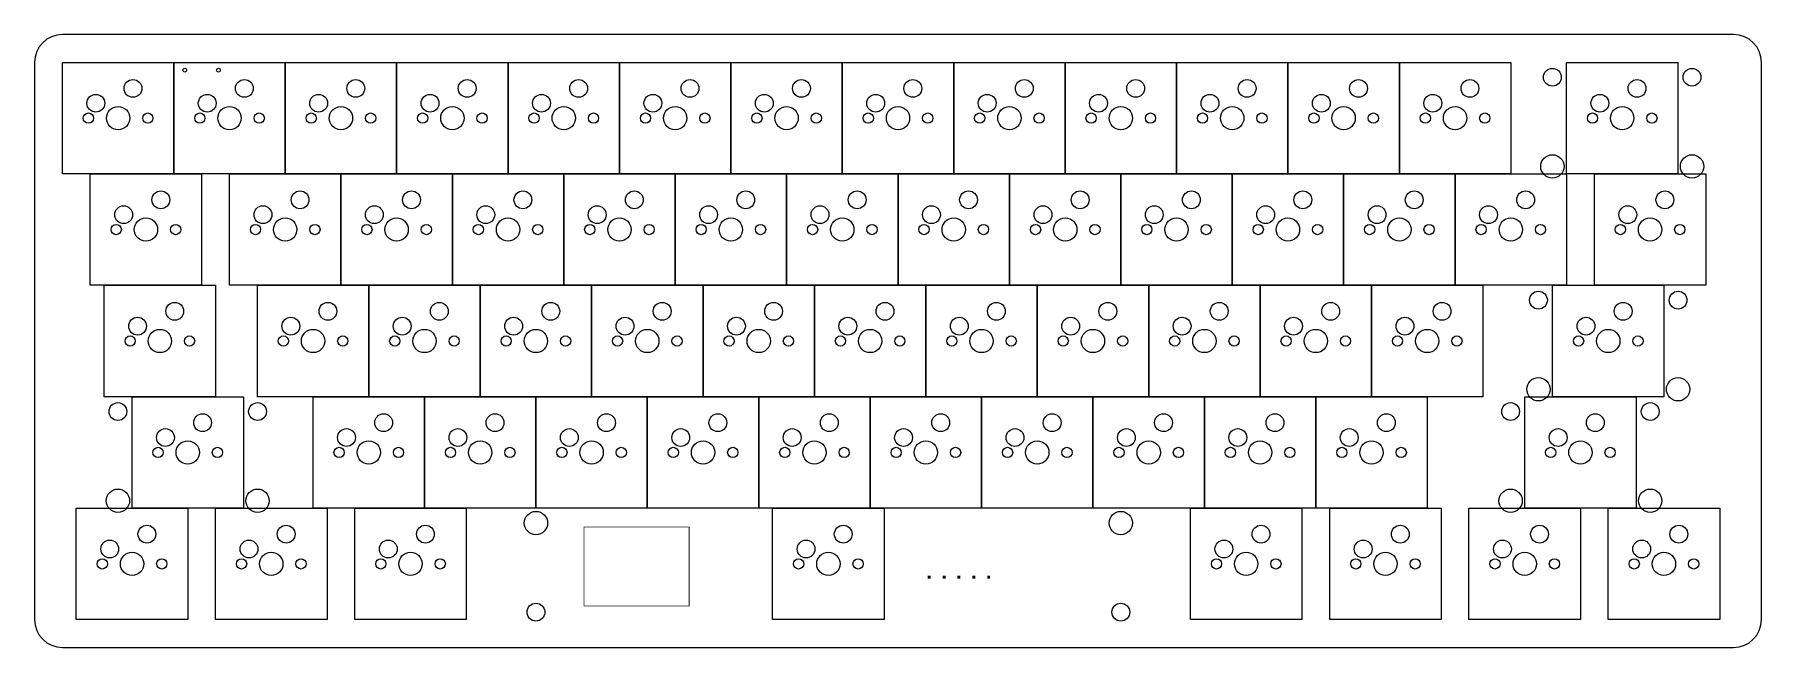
# Model space of a CAD drawing. Extents: x 0 to 295, y 0 to 105.
import ezdxf

# ---------------------------------------------------------------- set-up
doc = ezdxf.new("R2010")
doc.units = 0
doc.layers.add('20', color=31, linetype='CONTINUOUS')
doc.layers.add('51', color=253, linetype='CONTINUOUS')

# ---------------------------------------------------------------- blocks, each defined once
blk = doc.blocks.new('RECT')
blk.add_solid([(-0.5, -0.5), (0.5, -0.5), (-0.5, 0.5), (0.5, 0.5)])

msp = doc.modelspace()

# ---------------------------------------------------------------- linework, layer by layer
at = {"layer": '20'}
for p, q in [((290.195, 104.775), (4.445, 104.775)), ((-0.3175, 100.0125), (-0.3175, 4.7625)), ((294.9575, 4.7625), (294.9575, 100.0125)), ((4.445, 0), (290.195, 0))]:
    msp.add_line(p, q, dxfattribs=at)
for centre, radius in [((25.3675, 98.6953), 0.325), ((31.1475, 98.6953), 0.325), ((259.207, 97.4725), 1.524), ((283.083, 97.4725), 1.524), ((10.16, 93.0275), 1.524), ((16.51, 95.5675), 1.524), ((29.21, 93.0275), 1.524), ((35.56, 95.5675), 1.524), ((48.26, 93.0275), 1.524), ((54.61, 95.5675), 1.524), ((67.31, 93.0275), 1.524), ((73.66, 95.5675), 1.524), ((86.36, 93.0275), 1.524), ((92.71, 95.5675), 1.524), ((105.41, 93.0275), 1.524), ((111.76, 95.5675), 1.524), ((124.46, 93.0275), 1.524), ((130.81, 95.5675), 1.524), ((143.51, 93.0275), 1.524), ((149.86, 95.5675), 1.524), ((162.56, 93.0275), 1.524), ((168.91, 95.5675), 1.524), ((181.61, 93.0275), 1.524), ((187.96, 95.5675), 1.524), ((200.66, 93.0275), 1.524), ((207.01, 95.5675), 1.524), ((219.71, 93.0275), 1.524), ((226.06, 95.5675), 1.524), ((238.76, 93.0275), 1.524), ((245.11, 95.5675), 1.524), ((267.335, 93.0275), 1.524), ((273.685, 95.5675), 1.524), ((13.97, 90.4875), 1.9939), ((33.02, 90.4875), 1.9939), ((52.07, 90.4875), 1.9939), ((71.12, 90.4875), 1.9939), ((90.17, 90.4875), 1.9939), ((109.22, 90.4875), 1.9939), ((128.27, 90.4875), 1.9939), ((147.32, 90.4875), 1.9939), ((166.37, 90.4875), 1.9939), ((185.42, 90.4875), 1.9939), ((204.47, 90.4875), 1.9939), ((223.52, 90.4875), 1.9939), ((242.57, 90.4875), 1.9939), ((271.145, 90.4875), 1.9939), ((8.89, 90.4875), 0.8763), ((19.05, 90.4875), 0.8763), ((27.94, 90.4875), 0.8763), ((38.1, 90.4875), 0.8763), ((46.99, 90.4875), 0.8763), ((57.15, 90.4875), 0.8763), ((66.04, 90.4875), 0.8763), ((76.2, 90.4875), 0.8763), ((85.09, 90.4875), 0.8763), ((95.25, 90.4875), 0.8763), ((104.14, 90.4875), 0.8763), ((114.3, 90.4875), 0.8763), ((123.19, 90.4875), 0.8763), ((133.35, 90.4875), 0.8763), ((142.24, 90.4875), 0.8763), ((152.4, 90.4875), 0.8763), ((161.29, 90.4875), 0.8763), ((171.45, 90.4875), 0.8763), ((180.34, 90.4875), 0.8763), ((190.5, 90.4875), 0.8763), ((199.39, 90.4875), 0.8763), ((209.55, 90.4875), 0.8763), ((218.44, 90.4875), 0.8763), ((228.6, 90.4875), 0.8763), ((237.49, 90.4875), 0.8763), ((247.65, 90.4875), 0.8763), ((266.065, 90.4875), 0.8763), ((276.225, 90.4875), 0.8763), ((259.207, 82.2325), 1.9939), ((283.083, 82.2325), 1.9939), ((21.2725, 76.5175), 1.524), ((45.085, 76.5175), 1.524), ((64.135, 76.5175), 1.524), ((83.185, 76.5175), 1.524), ((102.235, 76.5175), 1.524), ((121.285, 76.5175), 1.524), ((140.335, 76.5175), 1.524), ((159.385, 76.5175), 1.524), ((178.4604, 76.5175), 1.524), ((197.485, 76.5175), 1.524), ((216.535, 76.5175), 1.524), ((235.585, 76.5175), 1.524), ((254.635, 76.5175), 1.524), ((278.4475, 76.5175), 1.524), ((14.9225, 73.9775), 1.524), ((38.735, 73.9775), 1.524), ((57.785, 73.9775), 1.524), ((76.835, 73.9775), 1.524), ((95.885, 73.9775), 1.524), ((114.935, 73.9775), 1.524), ((133.985, 73.9775), 1.524), ((153.035, 73.9775), 1.524), ((172.1104, 73.9775), 1.524), ((191.135, 73.9775), 1.524), ((210.185, 73.9775), 1.524), ((229.235, 73.9775), 1.524), ((248.285, 73.9775), 1.524), ((272.0975, 73.9775), 1.524), ((13.6525, 71.4375), 0.8763), ((18.7325, 71.4375), 1.9939), ((23.8125, 71.4375), 0.8763), ((37.465, 71.4375), 0.8763), ((42.545, 71.4375), 1.9939), ((47.625, 71.4375), 0.8763), ((56.515, 71.4375), 0.8763), ((61.595, 71.4375), 1.9939), ((66.675, 71.4375), 0.8763), ((75.565, 71.4375), 0.8763), ((80.645, 71.4375), 1.9939), ((85.725, 71.4375), 0.8763), ((94.615, 71.4375), 0.8763), ((99.695, 71.4375), 1.9939), ((104.775, 71.4375), 0.8763), ((113.665, 71.4375), 0.8763), ((118.745, 71.4375), 1.9939), ((123.825, 71.4375), 0.8763), ((132.715, 71.4375), 0.8763), ((137.795, 71.4375), 1.9939), ((142.875, 71.4375), 0.8763), ((151.765, 71.4375), 0.8763), ((156.845, 71.4375), 1.9939), ((161.925, 71.4375), 0.8763), ((170.8404, 71.4375), 0.8763), ((175.9204, 71.4375), 1.9939), ((181.0004, 71.4375), 0.8763), ((189.865, 71.4375), 0.8763), ((194.945, 71.4375), 1.9939), ((200.025, 71.4375), 0.8763), ((208.915, 71.4375), 0.8763), ((213.995, 71.4375), 1.9939), ((219.075, 71.4375), 0.8763), ((227.965, 71.4375), 0.8763), ((233.045, 71.4375), 1.9939), ((238.125, 71.4375), 0.8763), ((247.015, 71.4375), 0.8763), ((252.095, 71.4375), 1.9939), ((257.175, 71.4375), 0.8763), ((270.8275, 71.4375), 0.8763), ((275.9075, 71.4375), 1.9939), ((280.9875, 71.4375), 0.8763), ((256.8258, 59.3725), 1.524), ((280.7018, 59.3725), 1.524), ((17.3038, 54.9275), 1.524), ((23.6538, 57.4675), 1.524), ((43.4975, 54.9275), 1.524), ((49.8475, 57.4675), 1.524), ((62.5475, 54.9275), 1.524), ((68.8975, 57.4675), 1.524), ((81.5975, 54.9275), 1.524), ((87.9475, 57.4675), 1.524), ((100.6475, 54.9275), 1.524), ((106.9975, 57.4675), 1.524), ((119.6975, 54.9275), 1.524), ((126.0475, 57.4675), 1.524), ((138.7475, 54.9275), 1.524), ((145.0975, 57.4675), 1.524), ((157.7975, 54.9275), 1.524), ((164.1475, 57.4675), 1.524), ((176.8475, 54.9275), 1.524), ((183.1975, 57.4675), 1.524), ((195.8975, 54.9275), 1.524), ((202.2475, 57.4675), 1.524), ((214.9475, 54.9275), 1.524), ((221.2975, 57.4675), 1.524), ((233.9975, 54.9275), 1.524), ((240.3475, 57.4675), 1.524), ((264.9538, 54.9275), 1.524), ((271.3038, 57.4675), 1.524), ((16.0338, 52.3875), 0.8763), ((21.1137, 52.3875), 1.9939), ((26.1938, 52.3875), 0.8763), ((42.2275, 52.3875), 0.8763), ((47.3075, 52.3875), 1.9939), ((52.3875, 52.3875), 0.8763), ((61.2775, 52.3875), 0.8763), ((66.3575, 52.3875), 1.9939), ((71.4375, 52.3875), 0.8763), ((80.3275, 52.3875), 0.8763), ((85.4075, 52.3875), 1.9939), ((90.4875, 52.3875), 0.8763), ((99.3775, 52.3875), 0.8763), ((104.4575, 52.3875), 1.9939), ((109.5375, 52.3875), 0.8763), ((118.4275, 52.3875), 0.8763), ((123.5075, 52.3875), 1.9939), ((128.5875, 52.3875), 0.8763), ((137.4775, 52.3875), 0.8763), ((142.5575, 52.3875), 1.9939), ((147.6375, 52.3875), 0.8763), ((156.5275, 52.3875), 0.8763), ((161.6075, 52.3875), 1.9939), ((166.6875, 52.3875), 0.8763), ((175.5775, 52.3875), 0.8763), ((180.6575, 52.3875), 1.9939), ((185.7375, 52.3875), 0.8763), ((194.6275, 52.3875), 0.8763), ((199.7075, 52.3875), 1.9939), ((204.7875, 52.3875), 0.8763), ((213.6775, 52.3875), 0.8763), ((218.7575, 52.3875), 1.9939), ((223.8375, 52.3875), 0.8763), ((232.7275, 52.3875), 0.8763), ((237.8075, 52.3875), 1.9939), ((242.8875, 52.3875), 0.8763), ((263.6838, 52.3875), 0.8763), ((268.7638, 52.3875), 1.9939), ((273.8438, 52.3875), 0.8763), ((256.8258, 44.1325), 1.9939), ((280.7018, 44.1325), 1.9939), ((13.9383, 40.3225), 1.524), ((37.8143, 40.3225), 1.524), ((252.0633, 40.3225), 1.524), ((275.9393, 40.3225), 1.524), ((28.4163, 38.4175), 1.524), ((59.3725, 38.4175), 1.524), ((78.4225, 38.4175), 1.524), ((97.4725, 38.4175), 1.524), ((116.5225, 38.4175), 1.524), ((135.5725, 38.4175), 1.524), ((154.6225, 38.4175), 1.524), ((173.6725, 38.4175), 1.524), ((192.7225, 38.4175), 1.524), ((211.7725, 38.4175), 1.524), ((230.8225, 38.4175), 1.524), ((266.5412, 38.4175), 1.524), ((22.0663, 35.8775), 1.524), ((53.0225, 35.8775), 1.524), ((72.0725, 35.8775), 1.524), ((91.1225, 35.8775), 1.524), ((110.1725, 35.8775), 1.524), ((129.2225, 35.8775), 1.524), ((148.2725, 35.8775), 1.524), ((167.3225, 35.8775), 1.524), ((186.3725, 35.8775), 1.524), ((205.4225, 35.8775), 1.524), ((224.4725, 35.8775), 1.524), ((260.1913, 35.8775), 1.524), ((20.7963, 33.3375), 0.8763), ((25.8763, 33.3375), 1.9939), ((30.9563, 33.3375), 0.8763), ((51.7525, 33.3375), 0.8763), ((56.8325, 33.3375), 1.9939), ((61.9125, 33.3375), 0.8763), ((70.8025, 33.3375), 0.8763), ((75.8825, 33.3375), 1.9939), ((80.9625, 33.3375), 0.8763), ((89.8525, 33.3375), 0.8763), ((94.9325, 33.3375), 1.9939), ((100.0125, 33.3375), 0.8763), ((108.9025, 33.3375), 0.8763), ((113.9825, 33.3375), 1.9939), ((119.0625, 33.3375), 0.8763), ((127.9525, 33.3375), 0.8763), ((133.0325, 33.3375), 1.9939), ((138.1125, 33.3375), 0.8763), ((147.0025, 33.3375), 0.8763), ((152.0825, 33.3375), 1.9939), ((157.1625, 33.3375), 0.8763), ((166.0525, 33.3375), 0.8763), ((171.1325, 33.3375), 1.9939), ((176.2125, 33.3375), 0.8763), ((185.1025, 33.3375), 0.8763), ((190.1825, 33.3375), 1.9939), ((195.2625, 33.3375), 0.8763), ((204.1525, 33.3375), 0.8763), ((209.2325, 33.3375), 1.9939), ((214.3125, 33.3375), 0.8763), ((223.2025, 33.3375), 0.8763), ((228.2825, 33.3375), 1.9939), ((233.3625, 33.3375), 0.8763), ((258.9212, 33.3375), 0.8763), ((264.0013, 33.3375), 1.9939), ((269.0813, 33.3375), 0.8763), ((13.9383, 25.0825), 1.9939), ((37.8143, 25.0825), 1.9939), ((252.0633, 25.0825), 1.9939), ((275.9393, 25.0825), 1.9939), ((18.8912, 19.3675), 1.524), ((42.7037, 19.3675), 1.524), ((66.5162, 19.3675), 1.524), ((85.4139, 21.2725), 1.9939), ((137.9538, 19.3675), 1.524), ((185.4137, 21.2725), 1.9939), ((209.3913, 19.3675), 1.524), ((233.2038, 19.3675), 1.524), ((257.0163, 19.3675), 1.524), ((280.8288, 19.3675), 1.524), ((12.5412, 16.8275), 1.524), ((36.3538, 16.8275), 1.524), ((60.1663, 16.8275), 1.524), ((131.6038, 16.8275), 1.524), ((203.0413, 16.8275), 1.524), ((226.8538, 16.8275), 1.524), ((250.6663, 16.8275), 1.524), ((274.4787, 16.8275), 1.524), ((11.2713, 14.2875), 0.8763), ((16.3513, 14.2875), 1.9939), ((21.4313, 14.2875), 0.8763), ((35.0838, 14.2875), 0.8763), ((40.1638, 14.2875), 1.9939), ((45.2438, 14.2875), 0.8763), ((58.8963, 14.2875), 0.8763), ((63.9763, 14.2875), 1.9939), ((69.0563, 14.2875), 0.8763), ((130.3338, 14.2875), 0.8763), ((135.4137, 14.2875), 1.9939), ((140.4938, 14.2875), 0.8763), ((201.7713, 14.2875), 0.8763), ((206.8513, 14.2875), 1.9939), ((211.9313, 14.2875), 0.8763), ((225.5838, 14.2875), 0.8763), ((230.6638, 14.2875), 1.9939), ((235.7438, 14.2875), 0.8763), ((249.3963, 14.2875), 0.8763), ((254.4763, 14.2875), 1.9939), ((259.5563, 14.2875), 0.8763), ((273.2088, 14.2875), 0.8763), ((278.2887, 14.2875), 1.9939), ((283.3688, 14.2875), 0.8763), ((85.4139, 6.0325), 1.524), ((185.4137, 6.0325), 1.524)]:
    msp.add_circle(centre, radius, dxfattribs=at)
for centre, start, end in [((4.445, 100.0125), 90, 180), ((290.195, 100.0125), 0, 90), ((4.445, 4.7625), 180, 270), ((290.195, 4.7625), 270, 0)]:
    msp.add_arc(centre, 4.7625, start, end, dxfattribs=at)
at = {"layer": '51'}
for p, q in [((4.445, 80.9625), (4.445, 100.0125)), ((4.445, 100.0125), (23.495, 100.0125)), ((23.495, 100.0125), (23.495, 80.9625)), ((23.495, 80.9625), (23.495, 100.0125)), ((23.495, 100.0125), (42.545, 100.0125)), ((42.545, 100.0125), (42.545, 80.9625)), ((42.545, 80.9625), (42.545, 100.0125)), ((42.545, 100.0125), (61.595, 100.0125)), ((61.595, 100.0125), (61.595, 80.9625)), ((61.595, 80.9625), (61.595, 100.0125)), ((61.595, 100.0125), (80.645, 100.0125)), ((80.645, 100.0125), (80.645, 80.9625)), ((80.645, 80.9625), (80.645, 100.0125)), ((80.645, 100.0125), (99.695, 100.0125)), ((99.695, 100.0125), (99.695, 80.9625)), ((99.695, 80.9625), (99.695, 100.0125)), ((99.695, 100.0125), (118.745, 100.0125)), ((118.745, 100.0125), (118.745, 80.9625)), ((118.745, 80.9625), (118.745, 100.0125)), ((118.745, 100.0125), (137.795, 100.0125)), ((137.795, 100.0125), (137.795, 80.9625)), ((137.795, 80.9625), (137.795, 100.0125)), ((137.795, 100.0125), (156.845, 100.0125)), ((156.845, 100.0125), (156.845, 80.9625)), ((156.845, 80.9625), (156.845, 100.0125)), ((156.845, 100.0125), (175.895, 100.0125)), ((175.895, 100.0125), (175.895, 80.9625)), ((175.895, 80.9625), (175.895, 100.0125)), ((175.895, 100.0125), (194.945, 100.0125)), ((194.945, 100.0125), (194.945, 80.9625)), ((194.945, 80.9625), (194.945, 100.0125)), ((194.945, 100.0125), (213.995, 100.0125)), ((213.995, 100.0125), (213.995, 80.9625)), ((213.995, 80.9625), (213.995, 100.0125)), ((213.995, 100.0125), (233.045, 100.0125)), ((233.045, 100.0125), (233.045, 80.9625)), ((233.045, 80.9625), (233.045, 100.0125)), ((233.045, 100.0125), (252.095, 100.0125)), ((252.095, 100.0125), (252.095, 80.9625)), ((261.62, 80.9625), (261.62, 100.0125)), ((261.62, 100.0125), (280.67, 100.0125)), ((280.67, 100.0125), (280.67, 80.9625)), ((23.495, 80.9625), (4.445, 80.9625)), ((9.2075, 61.9125), (9.2075, 80.9625)), ((9.2075, 80.9625), (28.2575, 80.9625)), ((42.545, 80.9625), (23.495, 80.9625)), ((28.2575, 80.9625), (28.2575, 61.9125)), ((33.02, 61.9125), (33.02, 80.9625)), ((33.02, 80.9625), (52.07, 80.9625)), ((61.595, 80.9625), (42.545, 80.9625)), ((52.07, 80.9625), (52.07, 61.9125)), ((52.07, 61.9125), (52.07, 80.9625)), ((52.07, 80.9625), (71.12, 80.9625)), ((80.645, 80.9625), (61.595, 80.9625)), ((71.12, 80.9625), (71.12, 61.9125)), ((71.12, 61.9125), (71.12, 80.9625)), ((71.12, 80.9625), (90.17, 80.9625)), ((99.695, 80.9625), (80.645, 80.9625)), ((90.17, 80.9625), (90.17, 61.9125)), ((90.17, 61.9125), (90.17, 80.9625)), ((90.17, 80.9625), (109.22, 80.9625)), ((118.745, 80.9625), (99.695, 80.9625)), ((109.22, 80.9625), (109.22, 61.9125)), ((109.22, 61.9125), (109.22, 80.9625)), ((109.22, 80.9625), (128.27, 80.9625)), ((137.795, 80.9625), (118.745, 80.9625)), ((128.27, 80.9625), (128.27, 61.9125)), ((128.27, 61.9125), (128.27, 80.9625)), ((128.27, 80.9625), (147.32, 80.9625)), ((156.845, 80.9625), (137.795, 80.9625)), ((147.32, 80.9625), (147.32, 61.9125)), ((147.32, 61.9125), (147.32, 80.9625)), ((147.32, 80.9625), (166.37, 80.9625)), ((175.895, 80.9625), (156.845, 80.9625)), ((166.37, 80.9625), (166.37, 61.9125)), ((166.3954, 61.9125), (166.3954, 80.9625)), ((166.3954, 80.9625), (185.4454, 80.9625)), ((194.945, 80.9625), (175.895, 80.9625)), ((185.42, 61.9125), (185.42, 80.9625)), ((185.42, 80.9625), (204.47, 80.9625)), ((185.4454, 80.9625), (185.4454, 61.9125)), ((213.995, 80.9625), (194.945, 80.9625)), ((204.47, 80.9625), (204.47, 61.9125)), ((204.47, 61.9125), (204.47, 80.9625)), ((204.47, 80.9625), (223.52, 80.9625)), ((233.045, 80.9625), (213.995, 80.9625)), ((223.52, 80.9625), (223.52, 61.9125)), ((223.52, 61.9125), (223.52, 80.9625)), ((223.52, 80.9625), (242.57, 80.9625)), ((252.095, 80.9625), (233.045, 80.9625)), ((242.57, 80.9625), (242.57, 61.9125)), ((242.57, 61.9125), (242.57, 80.9625)), ((242.57, 80.9625), (261.62, 80.9625)), ((280.67, 80.9625), (261.62, 80.9625)), ((261.62, 80.9625), (261.62, 61.9125)), ((266.3825, 61.9125), (266.3825, 80.9625)), ((266.3825, 80.9625), (285.4325, 80.9625)), ((285.4325, 80.9625), (285.4325, 61.9125)), ((28.2575, 61.9125), (9.2075, 61.9125)), ((11.5888, 42.8625), (11.5888, 61.9125)), ((11.5888, 61.9125), (30.6388, 61.9125)), ((30.6388, 61.9125), (30.6388, 42.8625)), ((52.07, 61.9125), (33.02, 61.9125)), ((37.7825, 42.8625), (37.7825, 61.9125)), ((37.7825, 61.9125), (56.8325, 61.9125)), ((71.12, 61.9125), (52.07, 61.9125)), ((56.8325, 61.9125), (56.8325, 42.8625)), ((56.8325, 42.8625), (56.8325, 61.9125)), ((56.8325, 61.9125), (75.8825, 61.9125)), ((90.17, 61.9125), (71.12, 61.9125)), ((75.8825, 61.9125), (75.8825, 42.8625)), ((75.8825, 42.8625), (75.8825, 61.9125)), ((75.8825, 61.9125), (94.9325, 61.9125)), ((109.22, 61.9125), (90.17, 61.9125)), ((94.9325, 61.9125), (94.9325, 42.8625)), ((94.9325, 42.8625), (94.9325, 61.9125)), ((94.9325, 61.9125), (113.9825, 61.9125)), ((128.27, 61.9125), (109.22, 61.9125)), ((113.9825, 61.9125), (113.9825, 42.8625)), ((113.9825, 42.8625), (113.9825, 61.9125)), ((113.9825, 61.9125), (133.0325, 61.9125)), ((147.32, 61.9125), (128.27, 61.9125)), ((133.0325, 61.9125), (133.0325, 42.8625)), ((133.0325, 42.8625), (133.0325, 61.9125)), ((133.0325, 61.9125), (152.0825, 61.9125)), ((166.37, 61.9125), (147.32, 61.9125)), ((152.0825, 61.9125), (152.0825, 42.8625)), ((152.0825, 42.8625), (152.0825, 61.9125)), ((152.0825, 61.9125), (171.1325, 61.9125)), ((185.4454, 61.9125), (166.3954, 61.9125)), ((171.1325, 61.9125), (171.1325, 42.8625)), ((171.1325, 42.8625), (171.1325, 61.9125)), ((171.1325, 61.9125), (190.1825, 61.9125)), ((204.47, 61.9125), (185.42, 61.9125)), ((190.1825, 61.9125), (190.1825, 42.8625)), ((190.1825, 42.8625), (190.1825, 61.9125)), ((190.1825, 61.9125), (209.2325, 61.9125)), ((223.52, 61.9125), (204.47, 61.9125)), ((209.2325, 61.9125), (209.2325, 42.8625)), ((209.2325, 42.8625), (209.2325, 61.9125)), ((209.2325, 61.9125), (228.2825, 61.9125)), ((242.57, 61.9125), (223.52, 61.9125)), ((228.2825, 61.9125), (228.2825, 42.8625)), ((228.2825, 42.8625), (228.2825, 61.9125)), ((228.2825, 61.9125), (247.3325, 61.9125)), ((261.62, 61.9125), (242.57, 61.9125)), ((247.3325, 61.9125), (247.3325, 42.8625)), ((259.2388, 42.8625), (259.2388, 61.9125)), ((259.2388, 61.9125), (278.2887, 61.9125)), ((285.4325, 61.9125), (266.3825, 61.9125)), ((278.2887, 61.9125), (278.2887, 42.8625)), ((30.6388, 42.8625), (11.5888, 42.8625)), ((16.3513, 23.8125), (16.3513, 42.8625)), ((16.3513, 42.8625), (35.4013, 42.8625)), ((35.4013, 42.8625), (35.4013, 23.8125)), ((56.8325, 42.8625), (37.7825, 42.8625)), ((47.3075, 23.8125), (47.3075, 42.8625)), ((47.3075, 42.8625), (66.3575, 42.8625)), ((75.8825, 42.8625), (56.8325, 42.8625)), ((66.3575, 42.8625), (66.3575, 23.8125)), ((66.3575, 23.8125), (66.3575, 42.8625)), ((66.3575, 42.8625), (85.4075, 42.8625)), ((94.9325, 42.8625), (75.8825, 42.8625)), ((85.4075, 42.8625), (85.4075, 23.8125)), ((85.4075, 23.8125), (85.4075, 42.8625)), ((85.4075, 42.8625), (104.4575, 42.8625)), ((113.9825, 42.8625), (94.9325, 42.8625)), ((104.4575, 42.8625), (104.4575, 23.8125)), ((104.4575, 23.8125), (104.4575, 42.8625)), ((104.4575, 42.8625), (123.5075, 42.8625)), ((133.0325, 42.8625), (113.9825, 42.8625)), ((123.5075, 42.8625), (123.5075, 23.8125)), ((123.5075, 23.8125), (123.5075, 42.8625)), ((123.5075, 42.8625), (142.5575, 42.8625)), ((152.0825, 42.8625), (133.0325, 42.8625)), ((142.5575, 42.8625), (142.5575, 23.8125)), ((142.5575, 23.8125), (142.5575, 42.8625)), ((142.5575, 42.8625), (161.6075, 42.8625)), ((171.1325, 42.8625), (152.0825, 42.8625)), ((161.6075, 42.8625), (161.6075, 23.8125)), ((161.6075, 23.8125), (161.6075, 42.8625)), ((161.6075, 42.8625), (180.6575, 42.8625)), ((190.1825, 42.8625), (171.1325, 42.8625)), ((180.6575, 42.8625), (180.6575, 23.8125)), ((180.6575, 23.8125), (180.6575, 42.8625)), ((180.6575, 42.8625), (199.7075, 42.8625)), ((209.2325, 42.8625), (190.1825, 42.8625)), ((199.7075, 42.8625), (199.7075, 23.8125)), ((199.7075, 23.8125), (199.7075, 42.8625)), ((199.7075, 42.8625), (218.7575, 42.8625)), ((228.2825, 42.8625), (209.2325, 42.8625)), ((218.7575, 42.8625), (218.7575, 23.8125)), ((218.7575, 23.8125), (218.7575, 42.8625)), ((218.7575, 42.8625), (237.8075, 42.8625)), ((247.3325, 42.8625), (228.2825, 42.8625)), ((237.8075, 42.8625), (237.8075, 23.8125)), ((254.4763, 23.8125), (254.4763, 42.8625)), ((254.4763, 42.8625), (273.5263, 42.8625)), ((278.2887, 42.8625), (259.2388, 42.8625)), ((273.5263, 42.8625), (273.5263, 23.8125)), ((6.8262, 4.7625), (6.8262, 23.8125)), ((6.8262, 23.8125), (25.8763, 23.8125)), ((35.4013, 23.8125), (16.3513, 23.8125)), ((25.8763, 23.8125), (25.8763, 4.7625)), ((30.6388, 4.7625), (30.6388, 23.8125)), ((30.6388, 23.8125), (49.6887, 23.8125)), ((66.3575, 23.8125), (47.3075, 23.8125)), ((49.6887, 23.8125), (49.6887, 4.7625)), ((54.4513, 4.7625), (54.4513, 23.8125)), ((54.4513, 23.8125), (73.5012, 23.8125)), ((85.4075, 23.8125), (66.3575, 23.8125)), ((73.5012, 23.8125), (73.5012, 4.7625)), ((104.4575, 23.8125), (85.4075, 23.8125)), ((123.5075, 23.8125), (104.4575, 23.8125)), ((142.5575, 23.8125), (123.5075, 23.8125)), ((125.8888, 4.7625), (125.8888, 23.8125)), ((125.8888, 23.8125), (144.9387, 23.8125)), ((161.6075, 23.8125), (142.5575, 23.8125)), ((144.9387, 23.8125), (144.9387, 4.7625)), ((180.6575, 23.8125), (161.6075, 23.8125)), ((199.7075, 23.8125), (180.6575, 23.8125)), ((197.3263, 4.7625), (197.3263, 23.8125)), ((197.3263, 23.8125), (216.3762, 23.8125)), ((218.7575, 23.8125), (199.7075, 23.8125)), ((216.3762, 23.8125), (216.3762, 4.7625)), ((237.8075, 23.8125), (218.7575, 23.8125)), ((221.1388, 4.7625), (221.1388, 23.8125)), ((221.1388, 23.8125), (240.1887, 23.8125)), ((240.1887, 23.8125), (240.1887, 4.7625)), ((244.9513, 4.7625), (244.9513, 23.8125)), ((244.9513, 23.8125), (264.0013, 23.8125)), ((273.5263, 23.8125), (254.4763, 23.8125)), ((264.0013, 23.8125), (264.0013, 4.7625)), ((268.7638, 4.7625), (268.7638, 23.8125)), ((268.7638, 23.8125), (287.8138, 23.8125)), ((287.8138, 23.8125), (287.8138, 4.7625)), ((25.8763, 4.7625), (6.8262, 4.7625)), ((49.6887, 4.7625), (30.6388, 4.7625)), ((73.5012, 4.7625), (54.4513, 4.7625)), ((144.9387, 4.7625), (125.8888, 4.7625)), ((216.3762, 4.7625), (197.3263, 4.7625)), ((240.1887, 4.7625), (221.1388, 4.7625)), ((264.0013, 4.7625), (244.9513, 4.7625)), ((287.8138, 4.7625), (268.7638, 4.7625))]:
    msp.add_line(p, q, dxfattribs=at)
for points, const_width in [([(23.6375, 102.3453), (24.2375, 102.3453)], 0.01), ([(23.9375, 101.7452), (23.9375, 102.9453)], 0.01), ([(32.2775, 102.3453), (32.8775, 102.3453)], 0.01), ([(32.5775, 101.7452), (32.5775, 102.9453)], 0.01), ([(23.6375, 98.1653), (24.2375, 98.1653)], 0.01), ([(23.9375, 97.3153), (23.9375, 99.0153)], 0.01), ([(32.2775, 98.1653), (32.8775, 98.1653)], 0.01), ([(32.5775, 97.3153), (32.5775, 99.0153)], 0.01), ([(93.6173, 7.0808), (93.6173, 20.5808)], 0.127), ([(111.6172, 20.5808), (93.6173, 20.5808)], 0.127), ([(111.6172, 7.0808), (111.6172, 20.5808)], 0.127), ([(111.6172, 7.0808), (93.6173, 7.0808)], 0.127)]:
    msp.add_lwpolyline(points, dxfattribs=dict(at, const_width=const_width))
for points, const_width in [([(23.6375, 102.3478, 1), (23.6375, 102.3428)], 0.005), ([(23.94, 102.9453, 1), (23.935, 102.9453)], 0.005), ([(23.935, 101.7452, 1), (23.94, 101.7452)], 0.005), ([(24.2375, 102.3428, 1), (24.2375, 102.3478)], 0.005), ([(32.2775, 102.3478, 1), (32.2775, 102.3428)], 0.005), ([(32.58, 102.9453, 1), (32.575, 102.9453)], 0.005), ([(32.575, 101.7452, 1), (32.58, 101.7452)], 0.005), ([(32.8775, 102.3428, 1), (32.8775, 102.3478)], 0.005), ([(23.6375, 98.1677, 1), (23.6375, 98.1628)], 0.005), ([(23.94, 99.0153, 1), (23.935, 99.0153)], 0.005), ([(24.2375, 98.1628, 1), (24.2375, 98.1677)], 0.005), ([(32.2775, 98.1677, 1), (32.2775, 98.1628)], 0.005), ([(32.58, 99.0153, 1), (32.575, 99.0153)], 0.005), ([(32.8775, 98.1628, 1), (32.8775, 98.1677)], 0.005), ([(23.935, 97.3153, 1), (23.94, 97.3153)], 0.005), ([(32.575, 97.3153, 1), (32.58, 97.3153)], 0.005), ([(93.649, 20.5808, 1), (93.5855, 20.5808)], 0.0635), ([(93.6173, 20.6125, 1), (93.6173, 20.549)], 0.0635), ([(111.649, 20.5808, 1), (111.5855, 20.5808)], 0.0635), ([(111.6172, 20.549, 1), (111.6172, 20.6125)], 0.0635), ([(93.5855, 7.0808, 1), (93.649, 7.0808)], 0.0635), ([(93.6173, 7.1125, 1), (93.6173, 7.049)], 0.0635), ([(111.5855, 7.0808, 1), (111.649, 7.0808)], 0.0635), ([(111.6172, 7.049, 1), (111.6172, 7.1125)], 0.0635)]:
    msp.add_lwpolyline(points, format="xyb", dxfattribs=dict(at, const_width=const_width))

# ---------------------------------------------------------------- block references
at = {"layer": '51', "xscale": 0.508, "yscale": 0.508}
for p in [(152.6603, 12.0142), (155.2004, 12.0142), (157.7404, 12.0142), (160.2803, 12.0142), (162.8204, 12.0142)]:
    msp.add_blockref('RECT', p, dxfattribs=at)

doc.saveas('drawing.dxf')
